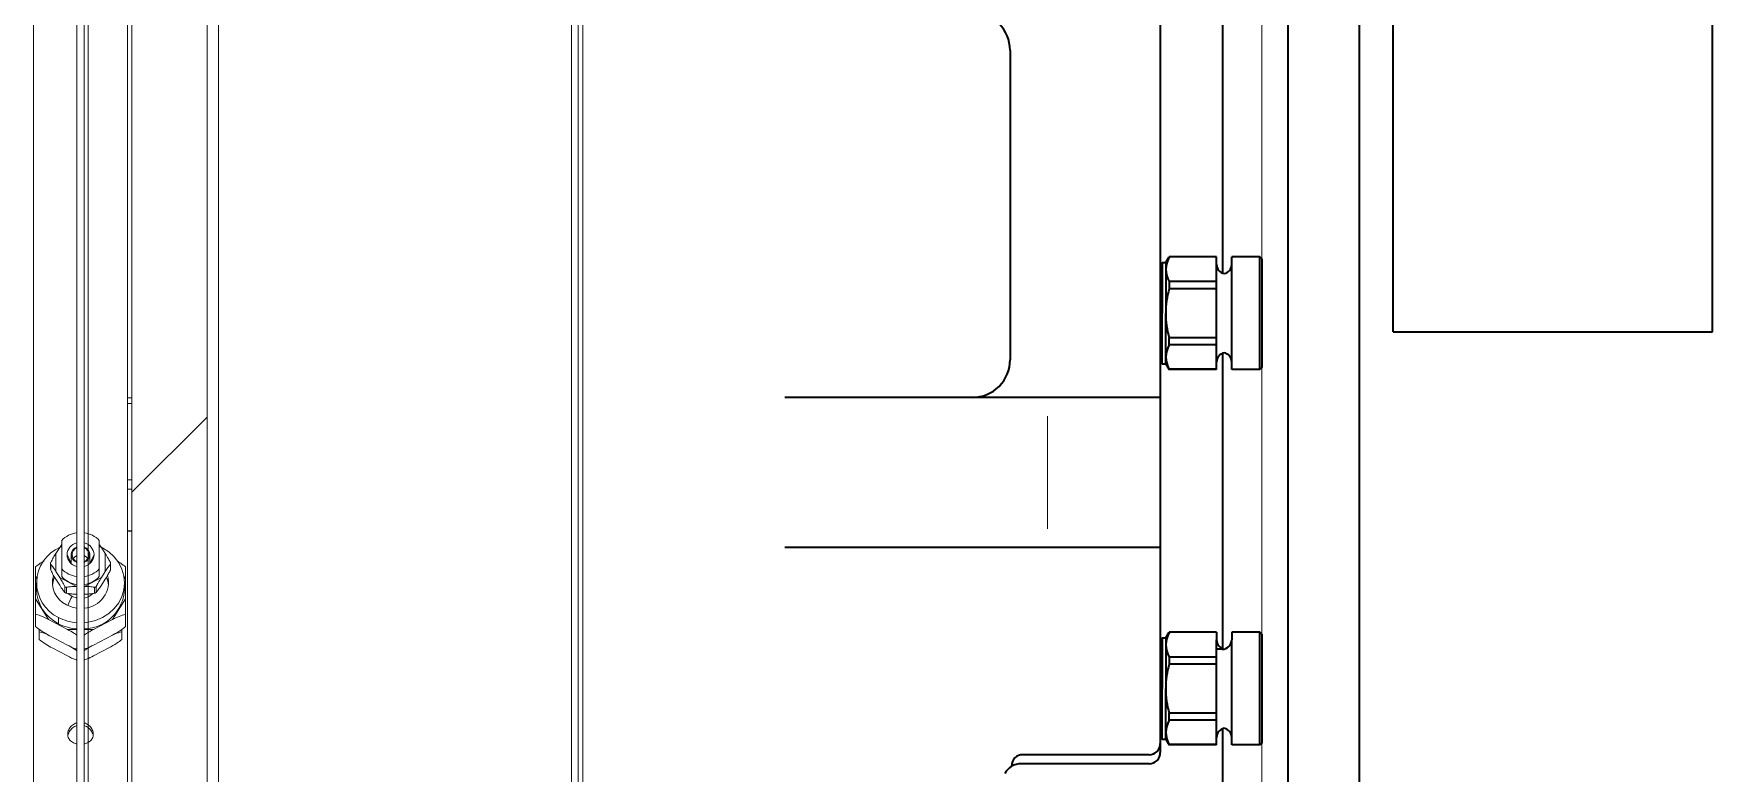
# Model space of a CAD drawing. Header units: centimetres. Extents: x 405464 to 563355, y 50011 to 66875.
# Drawn here: x 510487.06 to 510531.76, y 52775.81 to 52795.52 of the extents above; entities that cross this region are included whole.
import ezdxf

# ---------------------------------------------------------------- set-up
doc = ezdxf.new("R2010")
doc.units = ezdxf.units.CM
doc.layers.get('0').update_dxf_attribs({"lineweight": 9})
for name, color, linetype, lineweight in [('0-KRCN-MİMARİ-220526', 8, 'Continuous', 9), ('1轮廓实线层', 7, 'Continuous', 35), ('1轮廓线', 7, 'Continuous', 35), ('2细实线', 3, 'Continuous', 18), ('TF_Cihaz', 20, 'Continuous', 13), ('TF_Mobilya', 142, 'Continuous', 9)]:
    doc.layers.add(name, color=color, linetype=linetype, lineweight=lineweight)

# ---------------------------------------------------------------- blocks, each defined once
blk = doc.blocks.new('kombine_altyapı')
h = blk.add_hatch()
h.set_pattern_fill('ANSI34', color=8, scale=5.000000000000019, angle=-1.272221872585407e-14, style=0)
h.set_pattern_definition([(44.99999999999999, (5920.934514441887, -101.0178307765758), (-67.35192090801887, 67.35192090801891), []), (44.99999999999999, (5943.385164442552, -101.0178307765759), (-67.35192090801887, 67.35192090801891), []), (44.99999999999999, (5965.835814441634, -101.0178307765759), (-67.35192090801887, 67.35192090801891), []), (44.99999999999999, (5988.286514442401, -101.0178307765759), (-67.35192090801887, 67.35192090801891), [])])
h.paths.add_polyline_path([(6131.415465076069, 512.5571841774401), (6133.415465076069, 512.5571841774401), (6133.415465076069, 572.5571542693663), (6131.415465076069, 572.5571542693663)], flags=0)
at = {"color": 8, "linetype": 'Continuous', "lineweight": 15}
for p, q in [((6130.249994516174, 619.8000119318604), (6130.249994516174, 470.3000000109314)), ((6131.295465076424, 470.3000000109314), (6131.295465076424, 619.8000119318604))]:
    blk.add_line(p, q, dxfattribs=at)
at = {"color": 8}
blk.add_line((6143.295465553261, 434.8000000109313), (6143.295465553261, 619.8000119318604), dxfattribs=at)
at = {"color": 8, "linetype": 'Continuous'}
blk.add_line((6161.495465533796, 559.6999999999883), (6161.495465533796, 511.6999999998952), dxfattribs=at)
at = {"color": 8, "flags": 128}
for points in [[(6130.145465076516, 517.4554801100758), (6130.249501685693, 517.467840041908), (6130.447338744986, 517.516059889075), (6130.632965075864, 517.5947967066322), (6130.800740517664, 517.7016581165963), (6130.945567296993, 517.8333971887721), (6131.063044925674, 517.9860110983145), (6131.149603906169, 518.1548627486345), (6131.202614185854, 518.3348216680704), (6131.22046507661, 518.5204198955917), (6131.202614185854, 518.7060181232528), (6131.149603906169, 518.8859770425488), (6131.063044925674, 519.0548286928688), (6130.945567296993, 519.2074426023182), (6130.800740517664, 519.339181674587), (6130.632965075864, 519.4460430845511)], [(6129.945465076703, 519.2438016025708), (6129.886366050679, 519.2051809767154), (6129.851583816658, 519.1643131656465)], [(6130.239346336562, 519.1643131656465), (6130.204564101982, 519.2051809767154), (6130.145465076516, 519.2438016025708)], [(6129.353590360924, 518.6580913379682), (6129.328785472165, 518.5958432978377), (6129.298652753781, 518.4575870702402)], [(6129.945465076703, 518.1127724258122), (6129.939373555674, 518.1140759409764), (6129.820465075864, 518.1573778569591)], [(6129.670465075865, 517.9295965835345), (6129.824398695572, 517.868505197194), (6129.945465076703, 517.8442873066185)]]:
    blk.add_lwpolyline(points, dxfattribs=at)
at = {"color": 8}
for centre, radius, start, end in [((6129.90794979463, 518.5213996894552), 1.030087051802769, 113.1020164781697, 244.0974739622863), ((6130.035312452807, 519.1875204219841), 0.6709115490056691, 97.69607879477313, 136.89663457921), ((6130.023685973684, 519.2533627508101), 0.3385447371813028, 103.3589212110659, 177.4937229044768), ((6130.023437794845, 519.2622853160728), 0.2280485768577204, 109.9934525632866, 178.5221201648001), ((6130.024747739627, 519.2631726858099), 0.2043437032195878, 112.8292913516633, 178.5995312334505), ((6130.055617698922, 519.1875204219841), 0.6709115490045486, 43.10336542079004, 82.30392120522689), ((6130.069807925715, 519.2554816841973), 0.3358967663994301, 2.164305725083191, 76.98305014877583), ((6130.067492358375, 519.2622853160728), 0.2280485768577494, 1.47787983519991, 70.0065474367134), ((6130.066182412754, 519.2631726858099), 0.2043437032199109, 1.400468766549467, 67.1707086483367), ((6130.021122226014, 519.28085215384), 0.3358967663999312, 182.1643057250832, 256.9830501487758), ((6130.023437794845, 519.2740485217316), 0.2280485768572159, 181.4778798351999, 250.0065474367134), ((6130.024747739627, 519.2731611520876), 0.2043437032196046, 181.4004687665494, 247.1707086483367), ((6130.067244178696, 519.2829710870874), 0.3385447371806725, 283.3589212110659, 357.4937229044768), ((6130.067492358375, 519.2740485217316), 0.2280485768576849, 289.9934525632866, 358.5221201648001), ((6130.066182412754, 519.2731611520876), 0.2043437032195219, 292.8292913516633, 358.5995312334505), ((6129.957639780442, 518.5235135133271), 0.659701925216625, 164.2076409934787, 244.1949923060345), ((6130.035312452807, 519.3488134160532), 0.6709115490034652, 223.10336542079, 262.3039212052269), ((6130.035312452807, 519.1411059095417), 0.6709115490058051, 223.10336542079, 262.3039212052269), ((6130.055617698922, 519.3488134160532), 0.6709115490023985, 277.6960787947731, 316.8966345792099), ((6130.099853990774, 518.5320239398523), 0.6892474502233337, 273.7943322465638, 15.29936951297127), ((6130.055617698922, 519.1411059095417), 0.6709115490047338, 277.6960787947731, 316.8966345792099), ((6130.162005528796, 518.3926803920776), 0.6336051662172716, 5.879708924718281, 24.9552865921453), ((6129.927290766581, 518.3757721759273), 1.057044736926148, 181.1664521684169, 243.6407546691954), ((6133.176888600538, 516.5172263685972), 3.735729618300231, 153.9570685447216, 158.1097905321684), ((6130.105617195356, 518.4045859369808), 1.115983473534967, 272.0462676302766, 357.4150222889285), ((6130.053323800757, 518.5678780995668), 0.4643395189708406, 281.4454649533556, 312.6254486445363), ((6130.041352411255, 518.7136055742749), 1.261774173423236, 242.4608374347166, 265.6416595677443), ((6130.041352411255, 518.5474395690844), 1.26177417342051, 242.4608374347166, 265.6416595677443)]:
    blk.add_arc(centre, radius, start, end, dxfattribs=at)
for points, knots in [([(6128.84546507661, 518.9429239220344), (6128.902261097531, 518.9867956071985), (6128.97674338062, 519.0443289204859), (6129.059151708229, 519.0904203047403), (6129.078720056906, 519.1013649785318)], [0, 0, 0, 0, 0.7625440408347033, 1, 1, 1, 1]), ([(6129.251608455728, 519.0577504636613), (6129.249782398331, 519.0534793503475), (6129.247035014524, 519.0470532734771), (6129.245251925837, 519.0380749679996), (6129.244748830783, 519.0316183125494), (6129.245227157219, 519.0256421444365), (6129.24702744697, 519.0185530522731), (6129.249784098461, 519.0147715014764), (6129.251608455728, 519.0122688640267)], [0, 0, 0, 0, 0.2508073611540039, 0.3773506241855169, 0.4995861474441416, 0.6203597381675763, 0.7487533163549689, 1, 1, 1, 1]), ([(6129.251608455728, 519.0577504636613), (6129.274534485384, 519.1019158888967), (6129.31794596602, 519.1855451303427), (6129.364979865204, 519.2611238725376), (6129.387174699444, 519.2967887373534)], [0, 0, 0, 0, 0.5281098383337636, 1, 1, 1, 1]), ([(6129.387174699444, 518.8241300877078), (6129.359072533051, 518.867294571538), (6129.311881241842, 518.9397796494313), (6129.268967350467, 518.9913915709485), (6129.251608455728, 519.0122688640267)], [0, 0, 0, 0, 0.5954947552979456, 1, 1, 1, 1]), ([(6130.703755453217, 519.2967887373534), (6130.731857619329, 519.2514016744108), (6130.779048910539, 519.1751842727779), (6130.821962801914, 519.0915720473868), (6130.839321696653, 519.0577504636613)], [0, 0, 0, 0, 0.5954947552979556, 1, 1, 1, 1]), ([(6130.839321696653, 519.0122688640267), (6130.816395666438, 518.9841930476841), (6130.7729841872, 518.9310302125184), (6130.72595028783, 518.8584024258316), (6130.703755453217, 518.8241300877078)], [0, 0, 0, 0, 0.5281098383337718, 1, 1, 1, 1]), ([(6130.846020425751, 519.031657739718), (6130.845924807887, 519.0337498201416), (6130.845729426935, 519.0380247039147), (6130.843873084138, 519.0470471293092), (6130.841137698095, 519.0534798371964), (6130.839321696653, 519.0577504636613)], [0, 0, 0, 0, 0.2436492858138093, 0.4978644453375682, 1, 1, 1, 1]), ([(6130.839321696653, 519.0122688640267), (6130.841138233046, 519.0147702978818), (6130.843874242703, 519.0185378780016), (6130.845730140793, 519.0255946455882), (6130.845925001602, 519.0296646407232), (6130.846020425751, 519.031657739718)], [0, 0, 0, 0, 0.5020297626211627, 0.7561412335178691, 1, 1, 1, 1]), ([(6131.019219386472, 519.0956130308923), (6131.051410115405, 519.0775206681235), (6131.131710263981, 519.0323890579757), (6131.202846149157, 518.9764425749318), (6131.245465076609, 518.9429239220344)], [0, 0, 0, 0, 0.4008800681197477, 1, 1, 1, 1]), ([(6128.84546507661, 518.6206126252082), (6128.84546507661, 518.6960003107679), (6128.84546507661, 518.8211624456462), (6128.84546507661, 518.9082793078278), (6128.84546507661, 518.9429239220344)], [0, 0, 0, 0, 0.6023202287466525, 1, 1, 1, 1]), ([(6129.251608455728, 518.8554608547954), (6129.274534485384, 518.811295429653), (6129.31794596602, 518.7276661879741), (6129.364979865204, 518.652087445919), (6129.387174699444, 518.6164225811033)], [0, 0, 0, 0, 0.5281098383337715, 1, 1, 1, 1]), ([(6129.626886131417, 518.4210080669154), (6129.603960101947, 518.4651734921508), (6129.560548621311, 518.5488027338297), (6129.513514721941, 518.6243814756988), (6129.491319887887, 518.6600463405146)], [0, 0, 0, 0, 0.5281098383337719, 1, 1, 1, 1]), ([(6130.599610264494, 518.6600463405146), (6130.571508098382, 518.6146592776649), (6130.524316806893, 518.538441876125), (6130.481402915518, 518.4548296505479), (6130.464044021617, 518.4210080669154)], [0, 0, 0, 0, 0.5954947552979584, 1, 1, 1, 1]), ([(6130.703755453217, 518.6164225811033), (6130.731857619329, 518.6618096441389), (6130.779048910539, 518.7380270459116), (6130.821962801914, 518.8216392711629), (6130.839321696653, 518.8554608547954)], [0, 0, 0, 0, 0.595494755297959, 1, 1, 1, 1]), ([(6130.846020425751, 518.8815535787387), (6130.845924807887, 518.8794614985479), (6130.845729426935, 518.8751866146349), (6130.843873084138, 518.8661641892404), (6130.841137698095, 518.8597314811204), (6130.839321696653, 518.8554608547954)], [0, 0, 0, 0, 0.2436492858138091, 0.4978644453371248, 0.9999999999999999, 0.9999999999999999, 0.9999999999999999, 0.9999999999999999]), ([(6131.245465076609, 518.9429239220344), (6131.245465076609, 518.8958478677912), (6131.245465076609, 518.8056391591099), (6131.245465076609, 518.6804641622011), (6131.245465076609, 518.6206126252082)], [0, 0, 0, 0, 0.5218570903603146, 1, 1, 1, 1]), ([(6128.84546507661, 517.6825008561727), (6128.84546507661, 517.7557551268847), (6128.84546507661, 517.8961274087787), (6128.84546507661, 518.0258630017643), (6128.84546507661, 518.0878951555942)], [0, 0, 0, 0, 0.5218570903603149, 1, 1, 1, 1]), ([(6129.491319887887, 518.4523388340031), (6129.519422054279, 518.4091743502659), (6129.566613345488, 518.3366892721397), (6129.609527237702, 518.2850773507623), (6129.626886131417, 518.2642000580099)], [0, 0, 0, 0, 0.5954947552979527, 0.9999999999999999, 0.9999999999999999, 0.9999999999999999, 0.9999999999999999]), ([(6129.626886131417, 518.4210080669154), (6129.629192981019, 518.4169894542438), (6129.632663737971, 518.4109432758657), (6129.639420902531, 518.4045772365653), (6129.645063625823, 518.4008197923549), (6129.651232860132, 518.3983347654237), (6129.659790592443, 518.3966854605251), (6129.66604693894, 518.3976373227206), (6129.670187400829, 518.3982672669817)], [0, 0, 0, 0, 0.2508073611537749, 0.3773506241881613, 0.4995861474435798, 0.6203597381851707, 0.748753316355128, 1, 1, 1, 1]), ([(6129.670187400829, 518.2414592580762), (6129.666054493829, 518.242600863975), (6129.659836353257, 518.2443184597312), (6129.65129609917, 518.2478751908882), (6129.645150280639, 518.2508399948372), (6129.639459373604, 518.2540786391482), (6129.632701930205, 518.2585643517677), (6129.629202235478, 518.2619556742147), (6129.626886131417, 518.2642000580099)], [0, 0, 0, 0, 0.2508073611537334, 0.37735062417561, 0.4995861474440068, 0.6203597381791894, 0.7487533163551471, 1, 1, 1, 1]), ([(6129.94131988798, 518.4237170158312), (6129.885115554731, 518.422605726345), (6129.790732972871, 518.4207395645217), (6129.70490519012, 518.4047394124218), (6129.670187400829, 518.3982672669817)], [0, 0, 0, 0, 0.595494755297959, 0.9999999999999999, 0.9999999999999999, 0.9999999999999999, 0.9999999999999999]), ([(6129.670187400829, 518.2414592580762), (6129.716039460699, 518.233414453397), (6129.802862420666, 518.2181812502338), (6129.896930219128, 518.2167057726426), (6129.94131988798, 518.2160095092268)], [0, 0, 0, 0, 0.5281098383337678, 1, 1, 1, 1]), ([(6130.420742751553, 518.3982672669817), (6130.374890691682, 518.4063120714281), (6130.288067731994, 518.4215452747312), (6130.193999933254, 518.4230207523224), (6130.149610264401, 518.4237170158312)], [0, 0, 0, 0, 0.528109838333767, 1, 1, 1, 1]), ([(6130.149610264401, 518.2160095092268), (6130.205814597651, 518.2171207988529), (6130.30019717951, 518.2189869606761), (6130.386024963099, 518.2349871124034), (6130.420742751553, 518.2414592580762)], [0, 0, 0, 0, 0.5954947552979628, 1, 1, 1, 1]), ([(6130.420742751553, 518.3982672669817), (6130.424875659391, 518.3976306623672), (6130.431093799963, 518.3966728631301), (6130.439634053211, 518.3983406649795), (6130.445779871184, 518.4007742832773), (6130.451470778778, 518.404517921329), (6130.458228222175, 518.4109117832859), (6130.461727916344, 518.4169872868233), (6130.464044021617, 518.4210080669154)], [0, 0, 0, 0, 0.2508073611539907, 0.3773506241822691, 0.49958614744429, 0.6203597381622672, 0.7487533163549109, 1, 1, 1, 1]), ([(6130.464044021617, 518.2642000580099), (6130.461737171362, 518.2619596557586), (6130.45826641469, 518.2585888725598), (6130.451509250503, 518.2541117625669), (6130.445866526558, 518.2508855039148), (6130.439697292249, 518.2478954834758), (6130.431139559939, 518.2443380290069), (6130.424883213441, 518.242605710112), (6130.420742751553, 518.2414592580762)], [0, 0, 0, 0, 0.2508073611539449, 0.3773506241778805, 0.4995861474443176, 0.6203597381642952, 0.7487533163549486, 1, 1, 1, 1]), ([(6130.464044021617, 518.2642000580099), (6130.486970051273, 518.2922758741197), (6130.53038153107, 518.3454387090994), (6130.577415430441, 518.4180664959722), (6130.599610264494, 518.4523388340031)], [0, 0, 0, 0, 0.5281098383337641, 0.9999999999999999, 0.9999999999999999, 0.9999999999999999, 0.9999999999999999]), ([(6131.245465076609, 518.0878951555942), (6131.245465076609, 518.0090401751813), (6131.245465076609, 517.8781214765631), (6131.245465076609, 517.7381605037381), (6131.245465076609, 517.6825008561727)], [0, 0, 0, 0, 0.6023202287466577, 1, 1, 1, 1]), ([(6129.19187523796, 517.542115958583), (6129.118451002973, 517.5789429775332), (6128.996548679273, 517.6400849040956), (6128.888452671456, 517.6704323077001), (6128.84546507661, 517.6825008561727)], [0, 0, 0, 0, 0.6023202287466577, 1, 1, 1, 1]), ([(6131.245465076609, 517.6825008561727), (6131.188184154674, 517.6655073832615), (6131.078420537605, 517.6329439222707), (6130.957075285806, 517.5714965728937), (6130.899054914701, 517.542115958583)], [0, 0, 0, 0, 0.5218570903603161, 1, 1, 1, 1]), ([(6128.84546507661, 517.3501688460246), (6128.902745997708, 517.3069971564119), (6129.012509614776, 517.2242701220684), (6129.133854866016, 517.1582621766147), (6129.19187523796, 517.1267009456069)], [0, 0, 0, 0, 0.5218570903603166, 1, 1, 1, 1]), ([(6129.273367904673, 517.0839029300851), (6129.206311350211, 517.117441009347), (6129.090816455974, 517.1752053391547), (6128.988412924099, 517.2037698260401), (6128.945465076703, 517.2157497177259)], [0, 0, 0, 0, 0.5806018944567135, 1, 1, 1, 1]), ([(6129.945465076703, 517.1236973972418), (6129.920741277828, 517.1419458683474), (6129.8431597432, 517.1992082814113), (6129.757450327265, 517.2447373956336), (6129.699054914608, 517.275757223776)], [0, 0, 0, 0, 0.3186814901885727, 1, 1, 1, 1]), ([(6130.391875237773, 517.275757223776), (6130.317724391806, 517.2363203935683), (6130.231946429412, 517.1906997286142), (6130.155788241129, 517.1337266356577), (6130.145465076516, 517.1260039908238)], [0, 0, 0, 0, 0.8644510155662111, 1, 1, 1, 1]), ([(6131.145465076516, 517.2157497177259), (6131.08825915734, 517.1989432980199), (6130.985938718717, 517.1688827680782), (6130.872807852073, 517.1118616923584), (6130.82292686234, 517.0867202982199)], [0, 0, 0, 0, 0.5590859377003264, 0.9999999999999999, 0.9999999999999999, 0.9999999999999999, 0.9999999999999999]), ([(6130.899054914701, 517.1267009456069), (6130.972479150246, 517.16699525955), (6131.094381473947, 517.2338937497125), (6131.202477480366, 517.3170852637277), (6131.245465076609, 517.3501688460246)], [0, 0, 0, 0, 0.6023202287466557, 1, 1, 1, 1]), ([(6128.945465076703, 517.0080422112612), (6129.002745998546, 516.9648705217414), (6129.112509614869, 516.8821434876309), (6129.23385486583, 516.8161355420841), (6129.291875237774, 516.7845743108435)], [0, 0, 0, 0, 0.5218570903603149, 1, 1, 1, 1]), ([(6129.945465076703, 516.7094638865335), (6129.920741277828, 516.7277123578251), (6129.8431597432, 516.784974770796), (6129.757450327265, 516.8305038848785), (6129.699054914608, 516.8615237129279)], [0, 0, 0, 0, 0.3186814901885608, 1, 1, 1, 1]), ([(6129.699054914608, 516.8603422107069), (6129.773205761413, 516.8218945101262), (6129.858983723621, 516.7774180734423), (6129.935141911253, 516.7543982187644), (6129.945465076703, 516.7512779009421)], [0, 0, 0, 0, 0.8644510155668335, 0.9999999999999999, 0.9999999999999999, 0.9999999999999999, 0.9999999999999999]), ([(6130.391875237773, 516.8615237129279), (6130.317724391806, 516.8220868827202), (6130.231946429412, 516.776466217766), (6130.155788241129, 516.7194931250424), (6130.145465076516, 516.7117704802085)], [0, 0, 0, 0, 0.864451015566193, 0.9999999999999999, 0.9999999999999999, 0.9999999999999999, 0.9999999999999999]), ([(6130.145465076516, 516.7535844945241), (6130.170188875391, 516.7613047288623), (6130.247770410019, 516.7855302786347), (6130.333479825954, 516.8300262689017), (6130.391875237773, 516.8603422107069)], [0, 0, 0, 0, 0.3186814901890482, 1, 1, 1, 1]), ([(6130.799054914608, 516.7845743108435), (6130.872479150246, 516.8248686247398), (6130.994381473854, 516.8917671150421), (6131.102477480273, 516.9749586289643), (6131.145465076516, 517.0080422112612)], [0, 0, 0, 0, 0.6023202287466558, 1, 1, 1, 1]), ([(6129.699054914608, 516.570733203961), (6129.773205761413, 516.5322855030545), (6129.858983723621, 516.4878090666034), (6129.935141911253, 516.4647892119256), (6129.945465076703, 516.4616688941032)], [0, 0, 0, 0, 0.8644510155668642, 0.9999999999999999, 0.9999999999999999, 0.9999999999999999, 0.9999999999999999]), ([(6130.145465076516, 516.4639754878251), (6130.170188875391, 516.4716957220235), (6130.247770410019, 516.495921271563), (6130.333479825954, 516.5404172619699), (6130.391875237773, 516.570733203961)], [0, 0, 0, 0, 0.3186814901890686, 1, 1, 1, 1]), ([(6129.945465076703, 514.7866466317219), (6129.935156522493, 514.7837892257967), (6129.882046070496, 514.7690676536304), (6129.79907078807, 514.7093968388517), (6129.735494331072, 514.6206207963996), (6129.709792332898, 514.5427884382088), (6129.703375022008, 514.4843353532149), (6129.709759651764, 514.427820490383), (6129.735487552534, 514.3571345430692), (6129.799183370068, 514.2841821088814), (6129.882214502885, 514.2396785743429), (6129.935240845277, 514.2289896073644), (6129.945465076703, 514.22692862301)], [0, 0, 0, 0, 0.03711865122302044, 0.1912381061569753, 0.3452133793583929, 0.4248855606353705, 0.4998693644030635, 0.5749545476141115, 0.6547415351731374, 0.8090839012388003, 0.9631886684377442, 1, 1, 1, 1]), ([(6129.945465076703, 514.7114277716619), (6129.935152512032, 514.7084831557595), (6129.882064343884, 514.693324534398), (6129.798744082439, 514.6328258106378), (6129.737129992886, 514.5436560334065), (6129.712767203792, 514.4781767154007), (6129.710441801685, 514.4519968663235), (6129.709863863874, 514.445490322717)], [0, 0, 0, 0, 0.08282655704143968, 0.4263837599157778, 0.7697317133979497, 0.9427708441309672, 1, 1, 1, 1]), ([(6130.145465076516, 514.2269299912159), (6130.155705690372, 514.228994948965), (6130.208808612067, 514.239702829801), (6130.291866690467, 514.2842627677028), (6130.355515429925, 514.3572660285872), (6130.381193442445, 514.427927390615), (6130.387555233284, 514.4844358261569), (6130.381114126637, 514.5429067417872), (6130.355360630049, 514.6207756638421), (6130.291721159767, 514.7095270479922), (6130.208765446289, 514.7691200668351), (6130.155728418927, 514.7838090923042), (6130.145465076516, 514.7866516063814)], [0, 0, 0, 0, 0.03687114377081716, 0.1911960914767854, 0.3454471589039818, 0.4251825726435679, 0.5002417000798235, 0.5752571504228768, 0.6549876769112474, 0.8090367249772585, 0.9630461646787002, 1, 1, 1, 1]), ([(6130.381065679237, 514.445434375376), (6130.380484568967, 514.4519840436415), (6130.378162177454, 514.4781595970862), (6130.353797683015, 514.5436563193225), (6130.292205066035, 514.6328205579784), (6130.208855194493, 514.6933141741329), (6130.155775656446, 514.7084912440632), (6130.145465076516, 514.7114393556849)], [0, 0, 0, 0, 0.05759813450087489, 0.2301892286531913, 0.5737083366684649, 0.9171938100946758, 0.9999999999999999, 0.9999999999999999, 0.9999999999999999, 0.9999999999999999])]:
    blk.add_open_spline(points, degree=3, knots=knots, dxfattribs=at)
at = {"layer": '1轮廓实线层', "color": 8}
blk.add_line((6158.495465533796, 513.9399999998859), (6155.136814255628, 513.9399999998859), dxfattribs=at)
blk.add_arc((6155.136814255628, 513.6399999998393), 0.3, 90, 180, dxfattribs=at)
at = {"layer": '1轮廓线', "color": 8}
for p, q in [((6164.095465556614, 489.6999999996624), (6164.09546555652, 581.6999999996624)), ((6162.195465556707, 491.6999999996624), (6162.195465556428, 564.5393067588448)), ((6158.795465533983, 557.3999999998487), (6158.795465533983, 513.9999999999418)), ((6164.995465553727, 525.2000000005937), (6164.995465553727, 546.1999999991967)), ((6173.495465553727, 525.2000000005937), (6173.495465553727, 546.2000000013853)), ((6160.456782182108, 526.7656613306026), (6160.456782182108, 534.6334693680401)), ((6154.795465533983, 532.6999999998952), (6154.795465533983, 524.4578643761924)), ((6158.795465833869, 526.9992795826751), (6158.84575154389, 527.0495652926969)), ((6158.795465833869, 526.9992795826751), (6158.84575154389, 527.0495652926969)), ((6158.84575154389, 527.0495652926969), (6158.94532296377, 527.0495652926969)), ((6158.84575154389, 527.0495652926969), (6158.94532296377, 527.0495652926969)), ((6158.84575154389, 527.0495652926969), (6158.84575154389, 525.6995652927435)), ((6158.94532296377, 527.0495652926969), (6159.031925504178, 527.1995652927435)), ((6158.94532296377, 527.0495652926969), (6159.031925504178, 527.1995652927435)), ((6158.94532296377, 527.0495652926969), (6158.94532296377, 525.6995652927435)), ((6160.29503713398, 527.1995652927435), (6159.031925504178, 527.1995652927435)), ((6159.031925504178, 527.1995652927435), (6159.031925504178, 527.191654887225)), ((6159.031925504178, 527.1995652927435), (6159.031925504178, 527.191654887225)), ((6160.29503713398, 524.1995652927435), (6160.29503713398, 527.1995652927435)), ((6160.6958941738, 524.1995652927435), (6160.6958941738, 527.1995652927435)), ((6161.445179823868, 527.1995652927435), (6160.6958941738, 527.1995652927435)), ((6161.445179823868, 524.1995652927435), (6161.445179823868, 527.1995652927435)), ((6161.495465533796, 527.1492795827216), (6161.445179823868, 527.1995652927435)), ((6161.495465533796, 527.1492795827216), (6161.495465533796, 526.7638510027318)), ((6161.495465533796, 527.1492795827216), (6161.495465533796, 524.2498510027654)), ((6158.795465833869, 526.9992795826751), (6158.795465833869, 524.3998510026722)), ((6160.29503713398, 526.5417819961789), (6159.031925504178, 526.5417819961789)), ((6159.031925504178, 526.5417819961789), (6159.031925504178, 526.3534003199893)), ((6160.29503713398, 526.3534003199893), (6159.031925504178, 526.3534003199893)), ((6158.84575154389, 524.3495652926504), (6158.84575154389, 525.6995652927435)), ((6158.94532296377, 524.3495652926504), (6158.94532296377, 525.6995652927435)), ((6159.031925504178, 524.8573485891684), (6159.031925504178, 525.0457302652649)), ((6160.29503713398, 525.0457302652649), (6159.031925504178, 525.0457302652649)), ((6160.29503713398, 524.8573485891684), (6159.031925504178, 524.8573485891684)), ((6164.995465553727, 525.2000000005937), (6173.495465553727, 525.2000000005937)), ((6158.795465833869, 524.3998510026722), (6158.84575154389, 524.3495652926504)), ((6158.84575154389, 524.3495652926504), (6158.94532296377, 524.3495652926504)), ((6158.94532296377, 524.3495652926504), (6159.031925504178, 524.1995652927435)), ((6160.456782182108, 516.7498025027453), (6160.456782182108, 524.6334692548844)), ((6160.29503713398, 524.207475698262), (6159.031925504178, 524.207475698262)), ((6160.29503713398, 524.1995652927435), (6159.031925504178, 524.1995652927435)), ((6160.29503713398, 524.3281367127202), (6160.29503713398, 524.3281367127202)), ((6161.445179823868, 524.1995652927435), (6160.6958941738, 524.1995652927435)), ((6161.495465533796, 524.2498510027654), (6161.445179823868, 524.1995652927435)), ((6158.795465533983, 523.4578643761924), (6148.795465533983, 523.4578643761924)), ((6158.795465533983, 519.4578643761924), (6148.795465533983, 519.4578643761924)), ((6158.94532296377, 517.0495652926969), (6159.031925504178, 517.1995652927435)), ((6158.94532296377, 517.0495652926969), (6159.031925504178, 517.1995652927435)), ((6160.29503713398, 517.1995652927435), (6159.031925504178, 517.1995652927435)), ((6159.031925504178, 517.1995652927435), (6159.031925504178, 517.191654887225)), ((6159.031925504178, 517.1995652927435), (6159.031925504178, 517.191654887225)), ((6160.29503713398, 517.1995652927435), (6160.29503713398, 516.999565292697)), ((6161.445179823868, 517.1995652927435), (6160.6958941738, 517.1995652927435)), ((6160.6958941738, 517.1995652927435), (6160.6958941738, 516.999565292697)), ((6161.445179823868, 514.1995652927435), (6161.445179823868, 517.1995652927435)), ((6161.495465533796, 517.1492795827216), (6161.445179823868, 517.1995652927435)), ((6158.795465833869, 516.9992795826751), (6158.84575154389, 517.0495652926969)), ((6158.795465833869, 516.9992795826751), (6158.84575154389, 517.0495652926969)), ((6158.795465833869, 516.9992795826751), (6158.795465833869, 514.3998510026722)), ((6158.84575154389, 517.0495652926969), (6158.94532296377, 517.0495652926969)), ((6158.84575154389, 517.0495652926969), (6158.94532296377, 517.0495652926969)), ((6158.84575154389, 517.0495652926969), (6158.84575154389, 515.6995652927435)), ((6158.94532296377, 517.0495652926969), (6158.94532296377, 515.6995652927435)), ((6160.29503713398, 514.1995652927435), (6160.29503713398, 516.999565292697)), ((6160.4458941738, 516.749565292697), (6160.29503713398, 516.749565292697)), ((6160.6958941738, 514.1995652927435), (6160.6958941738, 516.999565292697)), ((6161.495465533796, 517.1492795827216), (6161.495465533796, 516.7638510027318)), ((6161.495465533796, 517.1492795827216), (6161.495465533796, 514.2498510027654)), ((6160.29503713398, 516.5417819961789), (6159.031925504178, 516.5417819961789)), ((6159.031925504178, 516.5417819961789), (6159.031925504178, 516.3534003199893)), ((6160.29503713398, 516.3534003199893), (6159.031925504178, 516.3534003199893)), ((6158.84575154389, 514.3495652926504), (6158.84575154389, 515.6995652927435)), ((6158.94532296377, 514.3495652926504), (6158.94532296377, 515.6995652927435)), ((6159.031925504178, 514.8573485891684), (6159.031925504178, 515.0457302652649)), ((6160.29503713398, 515.0457302652649), (6159.031925504178, 515.0457302652649)), ((6160.29503713398, 514.8573485891684), (6159.031925504178, 514.8573485891684)), ((6160.456673500861, 507.7883052899851), (6160.456781920407, 514.6334691560711)), ((6158.795465833869, 514.3998510026722), (6158.84575154389, 514.3495652926504)), ((6158.84575154389, 514.3495652926504), (6158.94532296377, 514.3495652926504)), ((6158.94532296377, 514.3495652926504), (6159.031925504178, 514.1995652927435)), ((6160.29503713398, 514.207475698262), (6159.031925504178, 514.207475698262)), ((6160.29503713398, 514.1995652927435), (6159.031925504178, 514.1995652927435)), ((6160.29503713398, 514.3281367127202), (6160.29503713398, 514.3281367127202)), ((6161.445179823868, 514.1995652927435), (6160.6958941738, 514.1995652927435)), ((6161.495465533796, 514.2498510027654), (6161.445179823868, 514.1995652927435)), ((6158.495465533796, 513.6999999998952), (6155.091634130466, 513.6999999998952))]:
    blk.add_line(p, q, dxfattribs=at)
for centre, radius, start, end in [((6153.795465533983, 532.6999999998952), 1, 0, 90), ((6159.596865393769, 526.8667184416554), 0.6517213917309985, 150.0937809716528, 209.9062190283472), ((6160.54503713398, 526.999565292697), 0.25, 180, 258.5632578198571), ((6160.4458941738, 526.999565292697), 0.25, 281.4367421801429, 0), ((6160.942926830042, 525.7676291774842), 1.998763092164326, 162.958348456199, 181.9514706078171), ((6160.942926830042, 525.63150140777), 1.998763092164326, 178.0485293921829, 197.0416515438011), ((6159.596865393769, 524.5324121436919), 0.6517213917309985, 150.0937809716528, 209.9062190283472), ((6153.795465533983, 524.4578643761924), 1, 270, 0), ((6160.54503713398, 524.3995652926969), 0.25, 101.4367421801429, 180), ((6160.4458941738, 524.3995652926969), 0.25, 0, 78.56325781985716), ((6159.596865393769, 516.8667184416554), 0.6517213917309985, 150.0937809716528, 209.9062190283472), ((6160.54503713398, 516.999565292697), 0.25, 180, 258.5632578198571), ((6160.4458941738, 516.999565292697), 0.25, 270, 0), ((6160.942926830042, 515.7676291774842), 1.998763092164326, 162.958348456199, 181.9514706078171), ((6160.942926830042, 515.63150140777), 1.998763092164326, 178.0485293921829, 197.0416515438011), ((6159.596865393769, 514.5324121436919), 0.6517213917309985, 150.0937809716528, 209.9062190283472), ((6160.54503713398, 514.3995652926969), 0.25, 101.4367421801429, 180), ((6160.4458941738, 514.3995652926969), 0.25, 0, 78.56325781985716), ((6158.495465533796, 514.2399999999325), 0.3, 270, 0), ((6155.091634130466, 513.1999999998952), 0.5, 90, 151.2796732021329), ((6158.495465533796, 513.9999999999418), 0.3, 270, 0)]:
    blk.add_arc(centre, radius, start, end, dxfattribs=at)
at = {"layer": '2细实线', "color": 8}
blk.add_line((6155.795465533983, 522.9578643761924), (6155.795465533983, 519.9578643761924), dxfattribs=at)
at = {"layer": 'TF_Cihaz', "color": 8}
for p, q in [((6131.295465076517, 470.3000000109322), (6131.295465076517, 619.8000119318617)), ((6143.295465553354, 434.8000000109321), (6143.295465553354, 619.8000119318617)), ((6128.795465076517, 591.2581768975955), (6128.795465076517, 498.2581469895676)), ((6131.415465076069, 499.5500119318613), (6131.415465076069, 590.0500119318616)), ((6133.415465076069, 499.5500119318613), (6133.415465076069, 590.0500119318616)), ((6129.945465076703, 587.3581768976886), (6129.945465076703, 504.858146989428)), ((6130.145465076516, 587.3581768976886), (6130.145465076516, 504.858146989428)), ((6133.715465076256, 582.5500069470972), (6133.715465076256, 507.0500169165326)), ((6143.115465076815, 582.5500069470972), (6143.115465076815, 507.0500169165326)), ((6143.415465076069, 507.0500169165326), (6143.415465076069, 582.5500069470972)), ((6131.295465076517, 523.4465154228626), (6131.295465076517, 552.7123009059007)), ((6129.945465076703, 550.4683067201997), (6129.945465076703, 508.6267796938201)), ((6130.145465076516, 550.4683067201997), (6130.145465076516, 508.6267796938201)), ((6131.415465076069, 523.4465154228626), (6131.295465076517, 523.4465154228626)), ((6131.295465076517, 523.2948998018993), (6131.295465076517, 523.4465154228626)), ((6131.415465076069, 523.2948998018993), (6131.295465076517, 523.2948998018993)), ((6131.295465076517, 521.2572787766704), (6131.295465076517, 523.2948998018993)), ((6131.295465076517, 521.2572787766704), (6131.415465076069, 521.2572787766704)), ((6131.295465076517, 521.0148352521365), (6131.295465076517, 521.2572787766704)), ((6131.415465076069, 521.0148352521365), (6131.295465076517, 521.0148352521365)), ((6131.295465076517, 520.7695194441719), (6131.295465076517, 521.0148352521365)), ((6131.295465076517, 507.2485317975176), (6131.295465076517, 520.7695194441719)), ((6131.295465076517, 519.9019945325224), (6131.415465076069, 519.9019945325224)), ((6131.295465076517, 519.8960536778332), (6131.415465076069, 519.8960536778332)), ((6129.491319887887, 519.4608724843138), (6129.387174699444, 519.2967887373534)), ((6129.491319887887, 519.4608724843138), (6129.545465076517, 519.5407214445886)), ((6129.545465076517, 519.4893082528733), (6129.491319887887, 519.4608724843138)), ((6129.545465076517, 518.8903683770341), (6129.545465076517, 519.6459654610962)), ((6130.545465076517, 519.6459654610962), (6130.545465076517, 518.8903683770341)), ((6130.545465076517, 519.5419386096191), (6130.599610264494, 519.4608724843138)), ((6130.599610264494, 519.4608724843138), (6130.545465076517, 519.4893082528733)), ((6130.632965075864, 519.4460430845511), (6130.576557250868, 519.4738279682942)), ((6130.703755453217, 519.2967887373534), (6130.599610264494, 519.4608724843138)), ((6129.244909726071, 519.0351135176033), (6129.244909726071, 518.8780978009463)), ((6129.251608455728, 519.0122688640267), (6129.251608455728, 518.8554608547954)), ((6129.387174699444, 519.2967887373534), (6129.387174699444, 518.8241300877078)), ((6129.785465076554, 519.0604594123442), (6129.685465076461, 519.2681669189487)), ((6129.795465075865, 519.1254201304062), (6129.785465076554, 519.0604594123442)), ((6129.785465076554, 519.0604594123442), (6129.786363018199, 519.0408205591966)), ((6129.795465075865, 519.2681669189487), (6129.795465075865, 519.0604594123442)), ((6129.795465075865, 519.0604594123442), (6129.797620452929, 519.0306622965154)), ((6130.293309699732, 519.0306622965154), (6130.295465075865, 519.0604594123442)), ((6130.295465075865, 519.2681669189487), (6130.295465075865, 519.0604594123442)), ((6130.305465076665, 519.0604594123442), (6130.295465075865, 519.1254201304062)), ((6130.30456713502, 519.0408205591966), (6130.305465076665, 519.0604594123442)), ((6130.305465076665, 519.0604594123442), (6130.405465075921, 519.2681669189487)), ((6130.703755453217, 518.8241300877078), (6130.703755453217, 519.2967887373534)), ((6130.839321696653, 518.8554608547954), (6130.839321696653, 519.0122688640267)), ((6130.846020425751, 519.031657739718), (6130.846020425751, 518.8815535787387)), ((6128.84546507661, 518.6206126252082), (6128.883805084123, 518.6810184127544)), ((6128.84546507661, 518.6206126252082), (6128.84546507661, 518.0878951555942)), ((6128.870465076609, 518.5204198955917), (6128.870465076609, 518.354253890541)), ((6129.387174699444, 518.8241300877078), (6129.491319887887, 518.6600463405146)), ((6129.387174699444, 518.6164225811033), (6129.491319887887, 518.4523388340031)), ((6129.491319887887, 518.6600463405146), (6129.94131988798, 518.4237170158312)), ((6129.545465076517, 518.6826608706624), (6129.545465076517, 518.8903683770341)), ((6130.149610264401, 518.4237170158312), (6130.599610264494, 518.6600463405146)), ((6130.545465076517, 518.6826608706624), (6130.545465076517, 518.8903683770341)), ((6130.599610264494, 518.6600463405146), (6130.703755453217, 518.8241300877078)), ((6130.599610264494, 518.4523388340031), (6130.703755453217, 518.6164225811033)), ((6131.207125068257, 518.6810184127544), (6131.245465076609, 518.6206126252082)), ((6131.22046507661, 518.354253890541), (6131.22046507661, 518.5204198955917)), ((6131.245465076609, 518.0878951555942), (6131.245465076609, 518.6206126252082)), ((6129.19187523796, 517.542115958583), (6128.84546507661, 518.0878951555942)), ((6129.626886131417, 518.2642000580099), (6129.626886131417, 518.4210080669154)), ((6129.670187400829, 518.3982672669817), (6129.670187400829, 518.2414592580762)), ((6129.820465075864, 518.1573778569591), (6129.720881009649, 518.2283566328124)), ((6129.94131988798, 518.4237170158312), (6129.945465076703, 518.4237170158312)), ((6129.94131988798, 518.2160095092268), (6129.945465076703, 518.2160095092268)), ((6130.145465076516, 518.4237170158312), (6130.149610264401, 518.4237170158312)), ((6130.145465076516, 518.2160095092268), (6130.149610264401, 518.2160095092268)), ((6130.420742751553, 518.2414592580762), (6130.420742751553, 518.3982672669817)), ((6130.464044021617, 518.4210080669154), (6130.464044021617, 518.2642000580099)), ((6131.245465076609, 518.0878951555942), (6130.899054914701, 517.542115958583)), ((6128.84546507661, 517.6825008561727), (6128.84546507661, 517.3501688460246)), ((6131.245465076609, 517.6825008561727), (6131.245465076609, 517.3501688460246)), ((6128.945465076703, 517.2157497177259), (6128.945465076703, 517.2787607719083)), ((6128.945465076703, 517.2157497177259), (6128.945465076703, 517.0080422112612)), ((6129.19187523796, 517.542115958583), (6129.699054914608, 517.275757223776)), ((6129.457965075958, 517.5947967066322), (6129.457965075958, 517.4286307014418)), ((6129.945465076703, 517.275757223776), (6129.699054914608, 517.275757223776)), ((6130.391875237773, 517.275757223776), (6130.145465076516, 517.275757223776)), ((6130.391875237773, 517.275757223776), (6130.899054914701, 517.542115958583)), ((6131.145465076516, 517.2764541783263), (6131.145465076516, 517.2157497177259)), ((6131.145465076516, 517.2157497177259), (6131.145465076516, 517.0080422112612)), ((6129.19187523796, 517.1267009456069), (6129.699054914608, 516.8603422107069)), ((6129.291875237774, 516.7845743108435), (6129.699054914608, 516.570733203961)), ((6130.391875237773, 516.8603422107069), (6130.899054914701, 517.1267009456069)), ((6130.391875237773, 516.570733203961), (6130.799054914608, 516.7845743108435))]:
    blk.add_line(p, q, dxfattribs=at)
blk = doc.blocks.new('A$C9e52caec')
at = {"layer": 'TF_Mobilya', "color": 8}
blk.add_blockref('kombine_altyapı', (0, 0), dxfattribs=at)

msp = doc.modelspace()

# ---------------------------------------------------------------- block references
at = {"layer": '0-KRCN-MİMARİ-220526', "rotation": 359.999999999997}
msp.add_blockref('A$C9e52caec', (504358.2691536101, 52262.36764499504, 73.99902343749999), dxfattribs=at)

doc.saveas('drawing.dxf')
